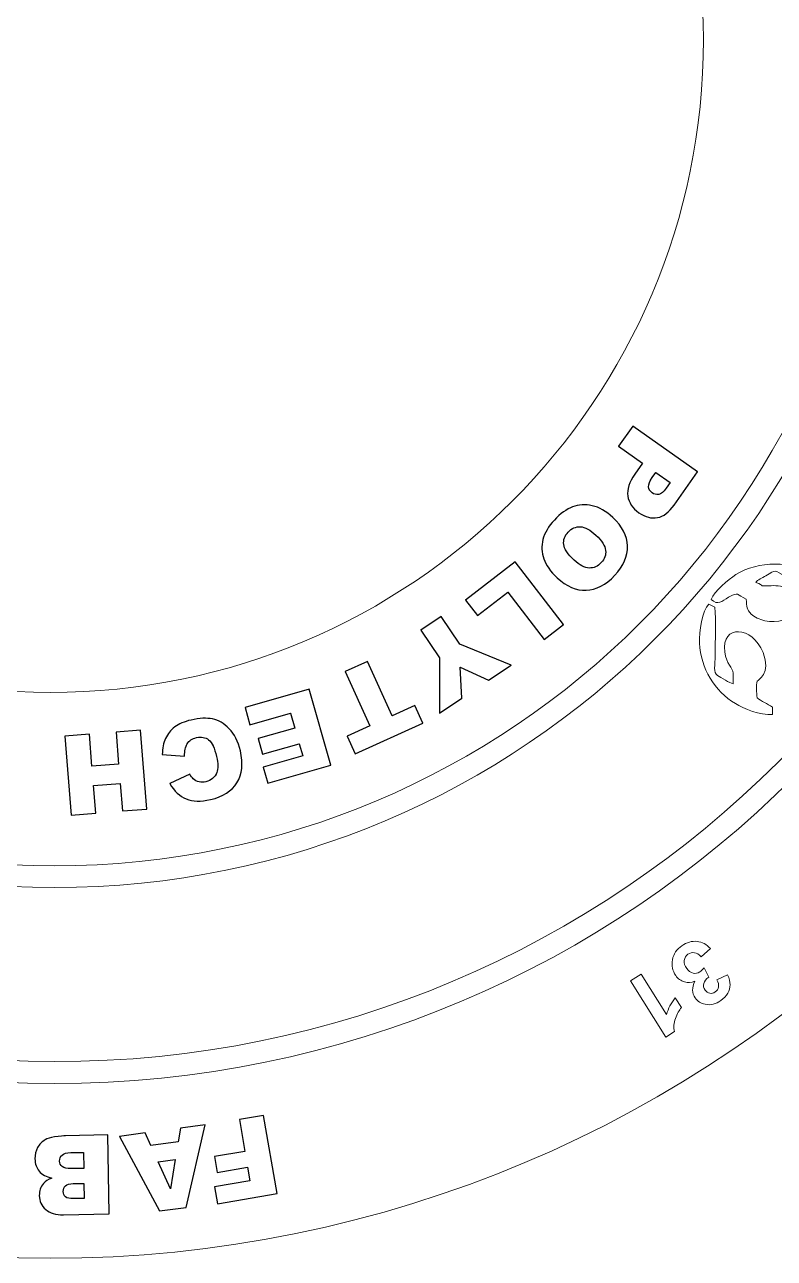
# Model space of a CAD drawing. Header units: millimetres. Extents: x -84 to 196, y -140 to 140.
# Drawn here: x 52.8 to 138.8, y -140 to 1.7 of the extents above; entities that cross this region are included whole.
import ezdxf

# ---------------------------------------------------------------- set-up
doc = ezdxf.new("R2010")
doc.units = ezdxf.units.MM
doc.header["$MEASUREMENT"] = 0
doc.layers.add('Layer 1', color=7, linetype='Continuous')

msp = doc.modelspace()

# ---------------------------------------------------------------- linework, layer by layer
at = {"layer": 'Layer 1', "color": 250, "lineweight": 9}
for points, knots in [([(55.7075, 140.0117), (133.0273, 140.0117), (195.7074, 77.3315), (195.7074, 0.0116), (195.7074, 0.0116), (195.7074, -77.3083), (133.0273, -139.9884), (55.7074, -139.9884), (55.7074, -139.9884), (-21.6125, -139.9884), (-84.2927, -77.3083), (-84.2927, 0.0116), (-84.2927, 0.0116), (-84.2927, 77.3315), (-21.6125, 140.0116), (55.7075, 140.0117)], [0, 0, 0, 0, 0.2, 0.2, 0.2, 0.2, 0.4, 0.4, 0.4, 0.4, 0.6, 0.6, 0.6, 0.6, 1, 1, 1, 1]), ([(56.199, 120.1045), (122.473, 120.1045), (176.1989, 66.3785), (176.1989, 0.1044), (176.1989, 0.1044), (176.1989, -66.1697), (122.473, -119.8956), (56.1989, -119.8956), (56.1989, -119.8956), (-10.0752, -119.8956), (-63.8011, -66.1697), (-63.8011, 0.1044), (-63.8011, 0.1044), (-63.8011, 66.3785), (-10.0752, 120.1044), (56.199, 120.1045)], [0, 0, 0, 0, 0.2, 0.2, 0.2, 0.2, 0.4, 0.4, 0.4, 0.4, 0.6, 0.6, 0.6, 0.6, 1, 1, 1, 1]), ([(56.199, 117.6046), (121.0925, 117.6046), (173.6989, 64.9979), (173.6989, 0.1044), (173.6989, 0.1044), (173.6989, -64.7891), (121.0924, -117.3956), (56.1989, -117.3956), (56.1989, -117.3956), (-8.6946, -117.3956), (-61.3011, -64.7891), (-61.3011, 0.1044), (-61.3011, 0.1044), (-61.3011, 64.998), (-8.6946, 117.6044), (56.199, 117.6046)], [0, 0, 0, 0, 0.2, 0.2, 0.2, 0.2, 0.4, 0.4, 0.4, 0.4, 0.6, 0.6, 0.6, 0.6, 1, 1, 1, 1]), ([(56.199, 97.6045), (110.0469, 97.6045), (153.6989, 53.9522), (153.6989, 0.1044), (153.6989, 0.1044), (153.6989, -53.7434), (110.0467, -97.3956), (56.1989, -97.3956), (56.1989, -97.3956), (2.3512, -97.3956), (-41.3011, -53.7434), (-41.3011, 0.1044), (-41.3011, 0.1044), (-41.3011, 53.9523), (2.3511, 97.6044), (56.199, 97.6045)], [0, 0, 0, 0, 0.2, 0.2, 0.2, 0.2, 0.4, 0.4, 0.4, 0.4, 0.6, 0.6, 0.6, 0.6, 1, 1, 1, 1]), ([(56.199, 95.1045), (108.6662, 95.1045), (151.1989, 52.5714), (151.1989, 0.1044), (151.1989, 0.1044), (151.1989, -52.3626), (108.666, -94.8956), (56.1989, -94.8956), (56.1989, -94.8956), (3.7318, -94.8956), (-38.8011, -52.3626), (-38.8011, 0.1044), (-38.8011, 0.1044), (-38.8011, 52.5715), (3.7318, 95.1044), (56.199, 95.1045)], [0, 0, 0, 0, 0.2, 0.2, 0.2, 0.2, 0.4, 0.4, 0.4, 0.4, 0.6, 0.6, 0.6, 0.6, 1, 1, 1, 1]), ([(55.7075, 75.0118), (97.1287, 75.0118), (130.7074, 41.4329), (130.7074, 0.0116), (130.7074, 0.0116), (130.7074, -41.4096), (97.1287, -74.9884), (55.7074, -74.9884), (55.7074, -74.9884), (14.2861, -74.9884), (-19.2926, -41.4097), (-19.2926, 0.0116), (-19.2926, 0.0116), (-19.2926, 41.433), (14.2861, 75.0116), (55.7075, 75.0118)], [0, 0, 0, 0, 0.2, 0.2, 0.2, 0.2, 0.4, 0.4, 0.4, 0.4, 0.6, 0.6, 0.6, 0.6, 1, 1, 1, 1]), ([(130.025, -49.634), (130.025, -49.634), (127.3367, -53.4516), (127.3367, -53.4516), (127.3367, -53.4516), (126.7496, -54.2829), (126.1139, -54.7648), (125.428, -54.8995), (125.428, -54.8995), (124.74, -55.0364), (124.0311, -54.8472), (123.3014, -54.3321), (123.3014, -54.3321), (122.5528, -53.804), (122.1236, -53.1645), (122.0208, -52.4171), (122.0208, -52.4171), (121.9158, -51.6677), (122.1897, -50.8298), (122.8406, -49.9056), (122.8406, -49.9056), (122.8406, -49.9056), (123.727, -48.6471), (123.727, -48.6471), (123.727, -48.6471), (123.727, -48.6471), (120.9687, -46.7052), (120.9687, -46.7052), (120.9687, -46.7052), (120.9687, -46.7052), (122.5949, -44.3998), (122.5949, -44.3998), (122.5949, -44.3998), (122.5949, -44.3998), (130.025, -49.634), (130.025, -49.634)], [0, 0, 0, 0, 0.1, 0.1, 0.1, 0.1, 0.2, 0.2, 0.2, 0.2, 0.3, 0.3, 0.3, 0.3, 0.4, 0.4, 0.4, 0.4, 0.5, 0.5, 0.5, 0.5, 0.6, 0.6, 0.6, 0.6, 0.7, 0.7, 0.7, 0.7, 0.8, 0.8, 0.8, 0.8, 1, 1, 1, 1]), ([(125.2327, -49.7092), (125.2327, -49.7092), (124.8362, -50.2718), (124.8362, -50.2718), (124.8362, -50.2718), (124.5247, -50.7139), (124.3824, -51.0778), (124.4095, -51.3657), (124.4095, -51.3657), (124.437, -51.6536), (124.5699, -51.8823), (124.811, -52.0498), (124.811, -52.0498), (125.0438, -52.2151), (125.2955, -52.2768), (125.5685, -52.2347), (125.5685, -52.2347), (125.8395, -52.1949), (126.1276, -51.9581), (126.4287, -51.5308), (126.4287, -51.5308), (126.4287, -51.5308), (126.8909, -50.8752), (126.8909, -50.8752), (126.8909, -50.8752), (126.8909, -50.8752), (125.2327, -49.7092), (125.2327, -49.7092)], [0, 0, 0, 0, 0.125, 0.125, 0.125, 0.125, 0.25, 0.25, 0.25, 0.25, 0.375, 0.375, 0.375, 0.375, 0.5, 0.5, 0.5, 0.5, 0.625, 0.625, 0.625, 0.625, 0.75, 0.75, 0.75, 0.75, 1, 1, 1, 1]), ([(120.2978, -54.8846), (121.381, -55.8991), (121.9414, -56.9894), (121.981, -58.1578), (121.981, -58.1578), (122.0184, -59.3263), (121.5333, -60.45), (120.5252, -61.5268), (120.5252, -61.5268), (119.4895, -62.6312), (118.397, -63.2042), (117.2455, -63.2461), (117.2455, -63.2461), (116.0921, -63.2878), (114.9831, -62.8088), (113.9146, -61.8092), (113.9146, -61.8092), (113.1403, -61.0828), (112.6263, -60.3565), (112.3748, -59.6303), (112.3748, -59.6303), (112.1233, -58.9043), (112.0898, -58.1655), (112.2765, -57.4142), (112.2765, -57.4142), (112.4611, -56.6629), (112.8995, -55.918), (113.5877, -55.1818), (113.5877, -55.1818), (114.2889, -54.435), (114.9876, -53.9273), (115.6861, -53.661), (115.6861, -53.661), (116.3828, -53.3925), (117.132, -53.3484), (117.9341, -53.5266), (117.9341, -53.5266), (118.7343, -53.7049), (119.5235, -54.1582), (120.2978, -54.8846)], [0, 0, 0, 0, 0.09090909, 0.09090909, 0.09090909, 0.09090909, 0.18181818, 0.18181818, 0.18181818, 0.18181818, 0.27272727, 0.27272727, 0.27272727, 0.27272727, 0.36363636, 0.36363636, 0.36363636, 0.36363636, 0.45454545, 0.45454545, 0.45454545, 0.45454545, 0.54545455, 0.54545455, 0.54545455, 0.54545455, 0.63636364, 0.63636364, 0.63636364, 0.63636364, 0.72727273, 0.72727273, 0.72727273, 0.72727273, 0.81818182, 0.81818182, 0.81818182, 0.81818182, 1, 1, 1, 1]), ([(118.3686, -56.9262), (117.7, -56.2993), (117.1032, -55.9731), (116.5761, -55.9474), (116.5761, -55.9474), (116.0514, -55.9217), (115.5876, -56.1226), (115.1852, -56.5521), (115.1852, -56.5521), (114.7745, -56.9921), (114.5984, -57.4662), (114.6575, -57.9763), (114.6575, -57.9763), (114.7187, -58.4864), (115.1204, -59.09), (115.8608, -59.7846), (115.8608, -59.7846), (116.4872, -60.369), (117.0606, -60.6699), (117.5854, -60.6893), (117.5854, -60.6893), (118.1084, -60.7065), (118.572, -60.4992), (118.9765, -60.0677), (118.9765, -60.0677), (119.3641, -59.6551), (119.5272, -59.1853), (119.4704, -58.6625), (119.4704, -58.6625), (119.4114, -58.1375), (119.0455, -57.5594), (118.3686, -56.9262)], [0, 0, 0, 0, 0.11111111, 0.11111111, 0.11111111, 0.11111111, 0.22222222, 0.22222222, 0.22222222, 0.22222222, 0.33333333, 0.33333333, 0.33333333, 0.33333333, 0.44444444, 0.44444444, 0.44444444, 0.44444444, 0.55555556, 0.55555556, 0.55555556, 0.55555556, 0.66666667, 0.66666667, 0.66666667, 0.66666667, 0.77777778, 0.77777778, 0.77777778, 0.77777778, 1, 1, 1, 1]), ([(114.6435, -67.1679), (114.6435, -67.1679), (112.42, -68.8868), (112.42, -68.8868), (112.42, -68.8868), (112.42, -68.8868), (108.2302, -63.4649), (108.2302, -63.4649), (108.2302, -63.4649), (108.2302, -63.4649), (104.7627, -66.1447), (104.7627, -66.1447), (104.7627, -66.1447), (104.7627, -66.1447), (103.3941, -64.3748), (103.3941, -64.3748), (103.3941, -64.3748), (103.3941, -64.3748), (109.0853, -59.976), (109.0853, -59.976), (109.0853, -59.976), (109.0853, -59.976), (114.6435, -67.1679), (114.6435, -67.1679)], [0, 0, 0, 0, 0.14285714, 0.14285714, 0.14285714, 0.14285714, 0.28571429, 0.28571429, 0.28571429, 0.28571429, 0.42857143, 0.42857143, 0.42857143, 0.42857143, 0.57142857, 0.57142857, 0.57142857, 0.57142857, 0.71428571, 0.71428571, 0.71428571, 0.71428571, 1, 1, 1, 1]), ([(131.5799, -64.2903), (132.381, -65.0278), (132.8026, -64.519), (133.5786, -64.0532), (133.5786, -64.0532), (134.7575, -63.3457), (134.5091, -63.7477), (135.6252, -64.2794), (135.6252, -64.2794), (135.6932, -65.1631), (135.656, -65.4654), (136.1925, -65.9738), (136.1925, -65.9738), (136.5702, -66.3315), (137.1339, -66.6079), (137.7484, -66.7427), (137.7484, -66.7427), (139.216, -67.0642), (140.7038, -66.6013), (141.3988, -65.826), (141.3988, -65.826), (142.4009, -64.7084), (141.474, -63.5119), (140.484, -63.0649), (140.484, -63.0649), (139.9213, -62.811), (139.2059, -62.6783), (138.4784, -62.7174), (138.4784, -62.7174), (137.0332, -62.7951), (137.806, -62.7737), (136.7188, -62.337), (136.7188, -62.337), (136.931, -62.0401), (137.4539, -61.8179), (137.8538, -61.5892), (137.8538, -61.5892), (139.1305, -60.859), (138.6879, -60.8337), (140.2573, -61.7386), (140.2573, -61.7386), (140.6783, -61.9814), (141.0677, -62.2116), (141.4613, -62.4359), (141.4613, -62.4359), (141.4613, -62.4359), (145.0212, -64.4919), (145.0212, -64.4919), (145.0212, -64.4919), (145.539, -64.8132), (145.865, -64.6783), (146.2608, -64.2903), (146.2608, -64.2903), (146.1012, -63.8823), (145.2896, -62.9546), (145.0118, -62.6832), (145.0118, -62.6832), (144.6151, -62.2954), (143.968, -61.7775), (143.4135, -61.4329), (143.4135, -61.4329), (140.8079, -59.8142), (137.0448, -59.8312), (134.4255, -61.4418), (134.4255, -61.4418), (133.5403, -61.9861), (131.9808, -63.3849), (131.5799, -64.2903)], [0, 0, 0, 0, 0.05555556, 0.05555556, 0.05555556, 0.05555556, 0.11111111, 0.11111111, 0.11111111, 0.11111111, 0.16666667, 0.16666667, 0.16666667, 0.16666667, 0.22222222, 0.22222222, 0.22222222, 0.22222222, 0.27777778, 0.27777778, 0.27777778, 0.27777778, 0.33333333, 0.33333333, 0.33333333, 0.33333333, 0.38888889, 0.38888889, 0.38888889, 0.38888889, 0.44444444, 0.44444444, 0.44444444, 0.44444444, 0.5, 0.5, 0.5, 0.5, 0.55555556, 0.55555556, 0.55555556, 0.55555556, 0.61111111, 0.61111111, 0.61111111, 0.61111111, 0.66666667, 0.66666667, 0.66666667, 0.66666667, 0.72222222, 0.72222222, 0.72222222, 0.72222222, 0.77777778, 0.77777778, 0.77777778, 0.77777778, 0.83333333, 0.83333333, 0.83333333, 0.83333333, 0.88888889, 0.88888889, 0.88888889, 0.88888889, 1, 1, 1, 1]), ([(138.6447, -77.5153), (138.6447, -77.5153), (138.6343, -76.6765), (138.6343, -76.6765), (138.6343, -76.6765), (138.0798, -76.2785), (137.3213, -75.9903), (136.8619, -75.5934), (136.8619, -75.5934), (136.8104, -75.0197), (136.7439, -74.1707), (136.8902, -73.6743), (136.8902, -73.6743), (136.9451, -73.5705), (138.5143, -72.8344), (137.5561, -70.3981), (137.5561, -70.3981), (136.3436, -67.315), (132.7389, -67.1206), (133.1546, -70.3271), (133.1546, -70.3271), (133.3409, -71.7638), (134.0524, -72.1165), (134.1132, -72.7493), (134.1132, -72.7493), (134.1455, -73.0842), (134.1174, -73.6427), (134.1072, -73.9933), (134.1072, -73.9933), (133.7455, -73.8927), (132.705, -73.2666), (132.3275, -73.0338), (132.3275, -73.0338), (131.8115, -72.7157), (132.0418, -71.8437), (132.0418, -70.6826), (132.0418, -70.6826), (132.0418, -69.1119), (132.1854, -66.6684), (132.0084, -65.2028), (132.0084, -65.2028), (132.0084, -65.2028), (131.3167, -64.8322), (131.3167, -64.8322), (131.3167, -64.8322), (130.58, -65.524), (130.2148, -68.0772), (130.2612, -69.3019), (130.2612, -69.3019), (130.3719, -72.2178), (132.0096, -74.8225), (134.3682, -76.2652), (134.3682, -76.2652), (135.3314, -76.8544), (137.1977, -77.6444), (138.6447, -77.5153)], [0, 0, 0, 0, 0.06666667, 0.06666667, 0.06666667, 0.06666667, 0.13333333, 0.13333333, 0.13333333, 0.13333333, 0.2, 0.2, 0.2, 0.2, 0.26666667, 0.26666667, 0.26666667, 0.26666667, 0.33333333, 0.33333333, 0.33333333, 0.33333333, 0.4, 0.4, 0.4, 0.4, 0.46666667, 0.46666667, 0.46666667, 0.46666667, 0.53333333, 0.53333333, 0.53333333, 0.53333333, 0.6, 0.6, 0.6, 0.6, 0.66666667, 0.66666667, 0.66666667, 0.66666667, 0.73333333, 0.73333333, 0.73333333, 0.73333333, 0.8, 0.8, 0.8, 0.8, 0.86666667, 0.86666667, 0.86666667, 0.86666667, 1, 1, 1, 1]), ([(108.6148, -71.8494), (108.6148, -71.8494), (106.0226, -73.5883), (106.0226, -73.5883), (106.0226, -73.5883), (106.0226, -73.5883), (102.7889, -72.0597), (102.7889, -72.0597), (102.7889, -72.0597), (102.7889, -72.0597), (102.9733, -75.6334), (102.9733, -75.6334), (102.9733, -75.6334), (102.9733, -75.6334), (100.398, -77.3595), (100.398, -77.3595), (100.398, -77.3595), (100.398, -77.3595), (100.3909, -71.003), (100.3909, -71.003), (100.3909, -71.003), (100.3909, -71.003), (98.2708, -67.8402), (98.2708, -67.8402), (98.2708, -67.8402), (98.2708, -67.8402), (100.6082, -66.2704), (100.6082, -66.2704), (100.6082, -66.2704), (100.6082, -66.2704), (102.7306, -69.4333), (102.7306, -69.4333), (102.7306, -69.4333), (102.7306, -69.4333), (108.6148, -71.8494), (108.6148, -71.8494)], [0, 0, 0, 0, 0.1, 0.1, 0.1, 0.1, 0.2, 0.2, 0.2, 0.2, 0.3, 0.3, 0.3, 0.3, 0.4, 0.4, 0.4, 0.4, 0.5, 0.5, 0.5, 0.5, 0.6, 0.6, 0.6, 0.6, 0.7, 0.7, 0.7, 0.7, 0.8, 0.8, 0.8, 0.8, 1, 1, 1, 1]), ([(98.4915, -78.5081), (98.4915, -78.5081), (90.7209, -82.0458), (90.7209, -82.0458), (90.7209, -82.0458), (90.7209, -82.0458), (89.7905, -80.0034), (89.7905, -80.0034), (89.7905, -80.0034), (89.7905, -80.0034), (92.397, -78.8162), (92.397, -78.8162), (92.397, -78.8162), (92.397, -78.8162), (89.5629, -72.5854), (89.5629, -72.5854), (89.5629, -72.5854), (89.5629, -72.5854), (92.1186, -71.4218), (92.1186, -71.4218), (92.1186, -71.4218), (92.1186, -71.4218), (94.9546, -77.6527), (94.9546, -77.6527), (94.9546, -77.6527), (94.9546, -77.6527), (97.5611, -76.4656), (97.5611, -76.4656), (97.5611, -76.4656), (97.5611, -76.4656), (98.4915, -78.5081), (98.4915, -78.5081)], [0, 0, 0, 0, 0.11111111, 0.11111111, 0.11111111, 0.11111111, 0.22222222, 0.22222222, 0.22222222, 0.22222222, 0.33333333, 0.33333333, 0.33333333, 0.33333333, 0.44444444, 0.44444444, 0.44444444, 0.44444444, 0.55555556, 0.55555556, 0.55555556, 0.55555556, 0.66666667, 0.66666667, 0.66666667, 0.66666667, 0.77777778, 0.77777778, 0.77777778, 0.77777778, 1, 1, 1, 1]), ([(87.9251, -83.3536), (87.9251, -83.3536), (80.69, -85.4143), (80.69, -85.4143), (80.69, -85.4143), (80.69, -85.4143), (80.159, -83.5473), (80.159, -83.5473), (80.159, -83.5473), (80.159, -83.5473), (84.6889, -82.2588), (84.6889, -82.2588), (84.6889, -82.2588), (84.6889, -82.2588), (84.2932, -80.8703), (84.2932, -80.8703), (84.2932, -80.8703), (84.2932, -80.8703), (80.0915, -82.0657), (80.0915, -82.0657), (80.0915, -82.0657), (80.0915, -82.0657), (79.5837, -80.2833), (79.5837, -80.2833), (79.5837, -80.2833), (79.5837, -80.2833), (83.7855, -79.088), (83.7855, -79.088), (83.7855, -79.088), (83.7855, -79.088), (83.2967, -77.365), (83.2967, -77.365), (83.2967, -77.365), (83.2967, -77.365), (78.6356, -78.6915), (78.6356, -78.6915), (78.6356, -78.6915), (78.6356, -78.6915), (78.0729, -76.7144), (78.0729, -76.7144), (78.0729, -76.7144), (78.0729, -76.7144), (85.437, -74.6178), (85.437, -74.6178), (85.437, -74.6178), (85.437, -74.6178), (87.9251, -83.3536), (87.9251, -83.3536)], [0, 0, 0, 0, 0.07692308, 0.07692308, 0.07692308, 0.07692308, 0.15384615, 0.15384615, 0.15384615, 0.15384615, 0.23076923, 0.23076923, 0.23076923, 0.23076923, 0.30769231, 0.30769231, 0.30769231, 0.30769231, 0.38461538, 0.38461538, 0.38461538, 0.38461538, 0.46153846, 0.46153846, 0.46153846, 0.46153846, 0.53846154, 0.53846154, 0.53846154, 0.53846154, 0.61538462, 0.61538462, 0.61538462, 0.61538462, 0.69230769, 0.69230769, 0.69230769, 0.69230769, 0.76923077, 0.76923077, 0.76923077, 0.76923077, 0.84615385, 0.84615385, 0.84615385, 0.84615385, 1, 1, 1, 1]), ([(71.1357, -82.294), (71.1357, -82.294), (68.5724, -82.1182), (68.5724, -82.1182), (68.5724, -82.1182), (68.5787, -81.4091), (68.7058, -80.789), (68.9471, -80.2598), (68.9471, -80.2598), (69.1906, -79.7286), (69.5419, -79.2904), (70.0033, -78.9434), (70.0033, -78.9434), (70.4649, -78.5962), (71.0913, -78.3317), (71.8852, -78.1497), (71.8852, -78.1497), (72.8483, -77.9296), (73.6652, -77.8894), (74.3404, -78.0291), (74.3404, -78.0291), (75.0135, -78.1688), (75.6528, -78.5415), (76.2581, -79.1447), (76.2581, -79.1447), (76.8614, -79.748), (77.2888, -80.5989), (77.5407, -81.6996), (77.5407, -81.6996), (77.8773, -83.1643), (77.7459, -84.3793), (77.1468, -85.3466), (77.1468, -85.3466), (76.5479, -86.3117), (75.5359, -86.9573), (74.1093, -87.2832), (74.1093, -87.2832), (72.9938, -87.5392), (72.0667, -87.5138), (71.3237, -87.2089), (71.3237, -87.2089), (70.5829, -86.9042), (69.9501, -86.3199), (69.4252, -85.4584), (69.4252, -85.4584), (69.4252, -85.4584), (71.7198, -84.3662), (71.7198, -84.3662), (71.7198, -84.3662), (71.8657, -84.6182), (71.9991, -84.7939), (72.1197, -84.8976), (72.1197, -84.8976), (72.3208, -85.0712), (72.5452, -85.1897), (72.7928, -85.2532), (72.7928, -85.2532), (73.0406, -85.3146), (73.3009, -85.3147), (73.5739, -85.2511), (73.5739, -85.2511), (74.1942, -85.1094), (74.6132, -84.7517), (74.8291, -84.176), (74.8291, -84.176), (74.9944, -83.7484), (74.9858, -83.1388), (74.8038, -82.3451), (74.8038, -82.3451), (74.5775, -81.3629), (74.2747, -80.7236), (73.8938, -80.4273), (73.8938, -80.4273), (73.5128, -80.1309), (73.0513, -80.0442), (72.5116, -80.1669), (72.5116, -80.1669), (71.9888, -80.2875), (71.6267, -80.5246), (71.4257, -80.8802), (71.4257, -80.8802), (71.2268, -81.2358), (71.1293, -81.7077), (71.1357, -82.294)], [0, 0, 0, 0, 0.04545455, 0.04545455, 0.04545455, 0.04545455, 0.09090909, 0.09090909, 0.09090909, 0.09090909, 0.13636364, 0.13636364, 0.13636364, 0.13636364, 0.18181818, 0.18181818, 0.18181818, 0.18181818, 0.22727273, 0.22727273, 0.22727273, 0.22727273, 0.27272727, 0.27272727, 0.27272727, 0.27272727, 0.31818182, 0.31818182, 0.31818182, 0.31818182, 0.36363636, 0.36363636, 0.36363636, 0.36363636, 0.40909091, 0.40909091, 0.40909091, 0.40909091, 0.45454545, 0.45454545, 0.45454545, 0.45454545, 0.5, 0.5, 0.5, 0.5, 0.54545455, 0.54545455, 0.54545455, 0.54545455, 0.59090909, 0.59090909, 0.59090909, 0.59090909, 0.63636364, 0.63636364, 0.63636364, 0.63636364, 0.68181818, 0.68181818, 0.68181818, 0.68181818, 0.72727273, 0.72727273, 0.72727273, 0.72727273, 0.77272727, 0.77272727, 0.77272727, 0.77272727, 0.81818182, 0.81818182, 0.81818182, 0.81818182, 0.86363636, 0.86363636, 0.86363636, 0.86363636, 0.90909091, 0.90909091, 0.90909091, 0.90909091, 1, 1, 1, 1]), ([(66.7875, -88.3715), (66.7875, -88.3715), (63.9885, -88.5989), (63.9885, -88.5989), (63.9885, -88.5989), (63.9885, -88.5989), (63.7314, -85.4274), (63.7314, -85.4274), (63.7314, -85.4274), (63.7314, -85.4274), (60.6721, -85.6753), (60.6721, -85.6753), (60.6721, -85.6753), (60.6721, -85.6753), (60.929, -88.8468), (60.929, -88.8468), (60.929, -88.8468), (60.929, -88.8468), (58.1173, -89.0743), (58.1173, -89.0743), (58.1173, -89.0743), (58.1173, -89.0743), (57.3847, -80.0147), (57.3847, -80.0147), (57.3847, -80.0147), (57.3847, -80.0147), (60.1965, -79.7872), (60.1965, -79.7872), (60.1965, -79.7872), (60.1965, -79.7872), (60.4923, -83.4517), (60.4923, -83.4517), (60.4923, -83.4517), (60.4923, -83.4517), (63.5517, -83.2038), (63.5517, -83.2038), (63.5517, -83.2038), (63.5517, -83.2038), (63.2558, -79.5392), (63.2558, -79.5392), (63.2558, -79.5392), (63.2558, -79.5392), (66.055, -79.3118), (66.055, -79.3118), (66.055, -79.3118), (66.055, -79.3118), (66.7875, -88.3715), (66.7875, -88.3715)], [0, 0, 0, 0, 0.07692308, 0.07692308, 0.07692308, 0.07692308, 0.15384615, 0.15384615, 0.15384615, 0.15384615, 0.23076923, 0.23076923, 0.23076923, 0.23076923, 0.30769231, 0.30769231, 0.30769231, 0.30769231, 0.38461538, 0.38461538, 0.38461538, 0.38461538, 0.46153846, 0.46153846, 0.46153846, 0.46153846, 0.53846154, 0.53846154, 0.53846154, 0.53846154, 0.61538462, 0.61538462, 0.61538462, 0.61538462, 0.69230769, 0.69230769, 0.69230769, 0.69230769, 0.76923077, 0.76923077, 0.76923077, 0.76923077, 0.84615385, 0.84615385, 0.84615385, 0.84615385, 1, 1, 1, 1]), ([(131.4978, -104.3959), (131.4978, -104.3959), (130.4455, -105.3413), (130.4455, -105.3413), (130.4455, -105.3413), (130.2026, -105.0729), (129.9463, -104.919), (129.6768, -104.8762), (129.6768, -104.8762), (129.4072, -104.8333), (129.158, -104.893), (128.9291, -105.0534), (128.9291, -105.0534), (128.6843, -105.2242), (128.5429, -105.4629), (128.5051, -105.766), (128.5051, -105.766), (128.469, -106.0709), (128.5598, -106.3803), (128.7812, -106.6961), (128.7812, -106.6961), (128.9921, -106.9942), (129.2375, -107.1762), (129.5211, -107.2368), (129.5211, -107.2368), (129.8047, -107.2992), (130.0625, -107.2502), (130.2931, -107.0881), (130.2931, -107.0881), (130.4459, -106.9817), (130.6058, -106.8244), (130.7769, -106.6159), (130.7769, -106.6159), (130.7769, -106.6159), (131.3236, -107.6771), (131.3236, -107.6771), (131.3236, -107.6771), (130.9973, -107.8949), (130.8011, -108.1367), (130.7354, -108.4024), (130.7354, -108.4024), (130.6699, -108.67), (130.7222, -108.9262), (130.8948, -109.1711), (130.8948, -109.1711), (131.0412, -109.3804), (131.22, -109.5019), (131.4314, -109.5408), (131.4314, -109.5408), (131.6411, -109.5778), (131.8495, -109.5231), (132.0572, -109.3785), (132.0572, -109.3785), (132.2596, -109.2373), (132.3828, -109.0443), (132.4289, -108.803), (132.4289, -108.803), (132.4733, -108.5617), (132.4173, -108.2932), (132.2575, -108.0008), (132.2575, -108.0008), (132.2575, -108.0008), (133.4849, -107.4201), (133.4849, -107.4201), (133.4849, -107.4201), (133.6719, -107.8486), (133.7698, -108.2287), (133.7698, -108.5604), (133.7698, -108.5604), (133.7698, -108.892), (133.6814, -109.2193), (133.497, -109.5405), (133.497, -109.5405), (133.3127, -109.8618), (133.0491, -110.1418), (132.7067, -110.3805), (132.7067, -110.3805), (132.1231, -110.7902), (131.5255, -110.9316), (130.9109, -110.8064), (130.9109, -110.8064), (130.4074, -110.7052), (130.0213, -110.4638), (129.7511, -110.0787), (129.7511, -110.0787), (129.3711, -109.534), (129.3642, -108.8919), (129.732, -108.1506), (129.732, -108.1506), (129.3233, -108.3235), (128.9189, -108.3519), (128.5195, -108.2355), (128.5195, -108.2355), (128.122, -108.1194), (127.7905, -107.8749), (127.5274, -107.4987), (127.5274, -107.4987), (127.1457, -106.954), (127.0202, -106.3514), (127.1492, -105.6893), (127.1492, -105.6893), (127.2782, -105.0271), (127.6391, -104.4868), (128.2301, -104.072), (128.2301, -104.072), (128.7927, -103.6798), (129.3707, -103.5136), (129.9664, -103.5786), (129.9664, -103.5786), (130.5622, -103.6418), (131.0731, -103.9142), (131.4978, -104.3959)], [0, 0, 0, 0, 0.03448276, 0.03448276, 0.03448276, 0.03448276, 0.06896552, 0.06896552, 0.06896552, 0.06896552, 0.10344828, 0.10344828, 0.10344828, 0.10344828, 0.13793103, 0.13793103, 0.13793103, 0.13793103, 0.17241379, 0.17241379, 0.17241379, 0.17241379, 0.20689655, 0.20689655, 0.20689655, 0.20689655, 0.24137931, 0.24137931, 0.24137931, 0.24137931, 0.27586207, 0.27586207, 0.27586207, 0.27586207, 0.31034483, 0.31034483, 0.31034483, 0.31034483, 0.34482759, 0.34482759, 0.34482759, 0.34482759, 0.37931034, 0.37931034, 0.37931034, 0.37931034, 0.4137931, 0.4137931, 0.4137931, 0.4137931, 0.44827586, 0.44827586, 0.44827586, 0.44827586, 0.48275862, 0.48275862, 0.48275862, 0.48275862, 0.51724138, 0.51724138, 0.51724138, 0.51724138, 0.55172414, 0.55172414, 0.55172414, 0.55172414, 0.5862069, 0.5862069, 0.5862069, 0.5862069, 0.62068966, 0.62068966, 0.62068966, 0.62068966, 0.65517241, 0.65517241, 0.65517241, 0.65517241, 0.68965517, 0.68965517, 0.68965517, 0.68965517, 0.72413793, 0.72413793, 0.72413793, 0.72413793, 0.75862069, 0.75862069, 0.75862069, 0.75862069, 0.79310345, 0.79310345, 0.79310345, 0.79310345, 0.82758621, 0.82758621, 0.82758621, 0.82758621, 0.86206897, 0.86206897, 0.86206897, 0.86206897, 0.89655172, 0.89655172, 0.89655172, 0.89655172, 0.93103448, 0.93103448, 0.93103448, 0.93103448, 1, 1, 1, 1]), ([(122.3331, -108.1246), (122.3331, -108.1246), (123.5627, -107.3537), (123.5627, -107.3537), (123.5627, -107.3537), (123.5627, -107.3537), (126.4703, -111.987), (126.4703, -111.987), (126.4703, -111.987), (126.6553, -111.2863), (126.9896, -110.6431), (127.4734, -110.0591), (127.4734, -110.0591), (127.4734, -110.0591), (128.1729, -111.1753), (128.1729, -111.1753), (128.1729, -111.1753), (127.9186, -111.4822), (127.695, -111.8987), (127.5026, -112.4282), (127.5026, -112.4282), (127.3102, -112.9579), (127.266, -113.462), (127.3701, -113.9408), (127.3701, -113.9408), (127.3701, -113.9408), (126.3726, -114.5669), (126.3726, -114.5669), (126.3726, -114.5669), (126.3726, -114.5669), (122.3331, -108.1246), (122.3331, -108.1246)], [0, 0, 0, 0, 0.11111111, 0.11111111, 0.11111111, 0.11111111, 0.22222222, 0.22222222, 0.22222222, 0.22222222, 0.33333333, 0.33333333, 0.33333333, 0.33333333, 0.44444444, 0.44444444, 0.44444444, 0.44444444, 0.55555556, 0.55555556, 0.55555556, 0.55555556, 0.66666667, 0.66666667, 0.66666667, 0.66666667, 0.77777778, 0.77777778, 0.77777778, 0.77777778, 1, 1, 1, 1]), ([(67.2383, -127.0127), (67.2383, -127.0127), (70.394, -126.5938), (70.394, -126.5938), (70.394, -126.5938), (70.394, -126.5938), (70.6501, -125.0481), (70.6501, -125.0481), (70.6501, -125.0481), (70.6501, -125.0481), (73.4932, -124.6707), (73.4932, -124.6707), (73.4932, -124.6707), (73.4932, -124.6707), (71.2968, -134.1352), (71.2968, -134.1352), (71.2968, -134.1352), (71.2968, -134.1352), (68.248, -134.5399), (68.248, -134.5399), (68.248, -134.5399), (68.248, -134.5399), (63.6734, -125.9741), (63.6734, -125.9741), (63.6734, -125.9741), (63.6734, -125.9741), (66.5901, -125.587), (66.5901, -125.587), (66.5901, -125.587), (66.5901, -125.587), (67.2383, -127.0127), (67.2383, -127.0127)], [0, 0, 0, 0, 0.11111111, 0.11111111, 0.11111111, 0.11111111, 0.22222222, 0.22222222, 0.22222222, 0.22222222, 0.33333333, 0.33333333, 0.33333333, 0.33333333, 0.44444444, 0.44444444, 0.44444444, 0.44444444, 0.55555556, 0.55555556, 0.55555556, 0.55555556, 0.66666667, 0.66666667, 0.66666667, 0.66666667, 0.77777778, 0.77777778, 0.77777778, 0.77777778, 1, 1, 1, 1]), ([(81.7415, -132.5308), (81.7415, -132.5308), (74.8958, -133.7122), (74.8958, -133.7122), (74.8958, -133.7122), (74.8958, -133.7122), (74.5632, -131.7849), (74.5632, -131.7849), (74.5632, -131.7849), (74.5632, -131.7849), (78.6306, -131.0829), (78.6306, -131.0829), (78.6306, -131.0829), (78.6306, -131.0829), (78.3606, -129.5186), (78.3606, -129.5186), (78.3606, -129.5186), (78.3606, -129.5186), (74.8814, -130.119), (74.8814, -130.119), (74.8814, -130.119), (74.8814, -130.119), (74.5682, -128.3043), (74.5682, -128.3043), (74.5682, -128.3043), (74.5682, -128.3043), (78.0475, -127.7039), (78.0475, -127.7039), (78.0475, -127.7039), (78.0475, -127.7039), (77.4167, -124.0495), (77.4167, -124.0495), (77.4167, -124.0495), (77.4167, -124.0495), (80.195, -123.57), (80.195, -123.57), (80.195, -123.57), (80.195, -123.57), (81.7415, -132.5308), (81.7415, -132.5308)], [0, 0, 0, 0, 0.09090909, 0.09090909, 0.09090909, 0.09090909, 0.18181818, 0.18181818, 0.18181818, 0.18181818, 0.27272727, 0.27272727, 0.27272727, 0.27272727, 0.36363636, 0.36363636, 0.36363636, 0.36363636, 0.45454545, 0.45454545, 0.45454545, 0.45454545, 0.54545455, 0.54545455, 0.54545455, 0.54545455, 0.63636364, 0.63636364, 0.63636364, 0.63636364, 0.72727273, 0.72727273, 0.72727273, 0.72727273, 0.81818182, 0.81818182, 0.81818182, 0.81818182, 1, 1, 1, 1]), ([(62.4796, -134.8956), (62.4796, -134.8956), (57.2165, -134.9982), (57.2165, -134.9982), (57.2165, -134.9982), (56.3403, -135.0152), (55.663, -134.8104), (55.1848, -134.3857), (55.1848, -134.3857), (54.7065, -133.9611), (54.4612, -133.4281), (54.4487, -132.7869), (54.4487, -132.7869), (54.4383, -132.2493), (54.5964, -131.7847), (54.9254, -131.3951), (54.9254, -131.3951), (55.1426, -131.1326), (55.4667, -130.9252), (55.8934, -130.7665), (55.8934, -130.7665), (55.2365, -130.6227), (54.7529, -130.3632), (54.4364, -129.9862), (54.4364, -129.9862), (54.1221, -129.6091), (53.9583, -129.1317), (53.947, -128.5541), (53.947, -128.5541), (53.9379, -128.0821), (54.0396, -127.6567), (54.2503, -127.2758), (54.2503, -127.2758), (54.4631, -126.8948), (54.7578, -126.5927), (55.1323, -126.3651), (55.1323, -126.3651), (55.3666, -126.2252), (55.7202, -126.1187), (56.1952, -126.0481), (56.1952, -126.0481), (56.8264, -125.9532), (57.2446, -125.9027), (57.4519, -125.8987), (57.4519, -125.8987), (57.4519, -125.8987), (62.3024, -125.8041), (62.3024, -125.8041), (62.3024, -125.8041), (62.3024, -125.8041), (62.4796, -134.8956), (62.4796, -134.8956)], [0, 0, 0, 0, 0.07142857, 0.07142857, 0.07142857, 0.07142857, 0.14285714, 0.14285714, 0.14285714, 0.14285714, 0.21428571, 0.21428571, 0.21428571, 0.21428571, 0.28571429, 0.28571429, 0.28571429, 0.28571429, 0.35714286, 0.35714286, 0.35714286, 0.35714286, 0.42857143, 0.42857143, 0.42857143, 0.42857143, 0.5, 0.5, 0.5, 0.5, 0.57142857, 0.57142857, 0.57142857, 0.57142857, 0.64285714, 0.64285714, 0.64285714, 0.64285714, 0.71428571, 0.71428571, 0.71428571, 0.71428571, 0.78571429, 0.78571429, 0.78571429, 0.78571429, 0.85714286, 0.85714286, 0.85714286, 0.85714286, 1, 1, 1, 1]), ([(59.509, -127.8147), (59.509, -127.8147), (58.0762, -127.8427), (58.0762, -127.8427), (58.0762, -127.8427), (57.5916, -127.8521), (57.2526, -127.9455), (57.057, -128.1208), (57.057, -128.1208), (56.8615, -128.2961), (56.7721, -128.5266), (56.7721, -128.8166), (56.7721, -128.8166), (56.7721, -129.0853), (56.8789, -129.2993), (57.0788, -129.4584), (57.0788, -129.4584), (57.279, -129.6175), (57.6254, -129.6933), (58.1185, -129.6837), (58.1185, -129.6837), (58.1185, -129.6837), (59.5448, -129.6559), (59.5448, -129.6559), (59.5448, -129.6559), (59.5448, -129.6559), (59.509, -127.8147), (59.509, -127.8147)], [0, 0, 0, 0, 0.125, 0.125, 0.125, 0.125, 0.25, 0.25, 0.25, 0.25, 0.375, 0.375, 0.375, 0.375, 0.5, 0.5, 0.5, 0.5, 0.625, 0.625, 0.625, 0.625, 0.75, 0.75, 0.75, 0.75, 1, 1, 1, 1]), ([(68.087, -128.8858), (68.087, -128.8858), (69.5009, -131.9949), (69.5009, -131.9949), (69.5009, -131.9949), (69.5009, -131.9949), (70.0594, -128.624), (70.0594, -128.624), (70.0594, -128.624), (70.0594, -128.624), (68.087, -128.8858), (68.087, -128.8858)], [0, 0, 0, 0, 0.25, 0.25, 0.25, 0.25, 0.5, 0.5, 0.5, 0.5, 1, 1, 1, 1]), ([(59.5786, -131.3828), (59.5786, -131.3828), (58.3531, -131.4066), (58.3531, -131.4066), (58.3531, -131.4066), (57.9152, -131.4152), (57.6097, -131.4973), (57.4412, -131.651), (57.4412, -131.651), (57.2728, -131.8067), (57.1958, -132.0263), (57.1958, -132.3121), (57.1958, -132.3121), (57.1958, -132.5765), (57.2918, -132.7823), (57.4661, -132.927), (57.4661, -132.927), (57.6405, -133.0739), (57.9424, -133.1422), (58.3678, -133.1339), (58.3678, -133.1339), (58.3678, -133.1339), (59.6121, -133.1096), (59.6121, -133.1096), (59.6121, -133.1096), (59.6121, -133.1096), (59.5786, -131.3828), (59.5786, -131.3828)], [0, 0, 0, 0, 0.125, 0.125, 0.125, 0.125, 0.25, 0.25, 0.25, 0.25, 0.375, 0.375, 0.375, 0.375, 0.5, 0.5, 0.5, 0.5, 0.625, 0.625, 0.625, 0.625, 0.75, 0.75, 0.75, 0.75, 1, 1, 1, 1])]:
    msp.add_open_spline(points, degree=3, knots=knots, dxfattribs=at)
at = {"layer": 'Layer 1', "color": 7}
for points, knots in [([(130.025, -49.634), (130.025, -49.634), (127.3367, -53.4516), (127.3367, -53.4516), (127.3367, -53.4516), (126.7496, -54.2829), (126.1139, -54.7648), (125.428, -54.8995), (125.428, -54.8995), (124.74, -55.0364), (124.0311, -54.8472), (123.3014, -54.3321), (123.3014, -54.3321), (122.5528, -53.804), (122.1236, -53.1645), (122.0208, -52.4171), (122.0208, -52.4171), (121.9158, -51.6677), (122.1897, -50.8298), (122.8406, -49.9056), (122.8406, -49.9056), (122.8406, -49.9056), (123.727, -48.6471), (123.727, -48.6471), (123.727, -48.6471), (123.727, -48.6471), (120.9687, -46.7052), (120.9687, -46.7052), (120.9687, -46.7052), (120.9687, -46.7052), (122.5949, -44.3998), (122.5949, -44.3998), (122.5949, -44.3998), (122.5949, -44.3998), (130.025, -49.634), (130.025, -49.634)], [0, 0, 0, 0, 0.1, 0.1, 0.1, 0.1, 0.2, 0.2, 0.2, 0.2, 0.3, 0.3, 0.3, 0.3, 0.4, 0.4, 0.4, 0.4, 0.5, 0.5, 0.5, 0.5, 0.6, 0.6, 0.6, 0.6, 0.7, 0.7, 0.7, 0.7, 0.8, 0.8, 0.8, 0.8, 1, 1, 1, 1]), ([(125.2327, -49.7092), (125.2327, -49.7092), (124.8362, -50.2718), (124.8362, -50.2718), (124.8362, -50.2718), (124.5247, -50.7139), (124.3824, -51.0778), (124.4095, -51.3657), (124.4095, -51.3657), (124.437, -51.6536), (124.5699, -51.8823), (124.811, -52.0498), (124.811, -52.0498), (125.0438, -52.2151), (125.2955, -52.2768), (125.5685, -52.2347), (125.5685, -52.2347), (125.8395, -52.1949), (126.1276, -51.9581), (126.4287, -51.5308), (126.4287, -51.5308), (126.4287, -51.5308), (126.8909, -50.8752), (126.8909, -50.8752), (126.8909, -50.8752), (126.8909, -50.8752), (125.2327, -49.7092), (125.2327, -49.7092)], [0, 0, 0, 0, 0.125, 0.125, 0.125, 0.125, 0.25, 0.25, 0.25, 0.25, 0.375, 0.375, 0.375, 0.375, 0.5, 0.5, 0.5, 0.5, 0.625, 0.625, 0.625, 0.625, 0.75, 0.75, 0.75, 0.75, 1, 1, 1, 1]), ([(120.2978, -54.8846), (121.381, -55.8991), (121.9414, -56.9894), (121.981, -58.1578), (121.981, -58.1578), (122.0184, -59.3263), (121.5333, -60.45), (120.5252, -61.5268), (120.5252, -61.5268), (119.4895, -62.6312), (118.397, -63.2042), (117.2455, -63.2461), (117.2455, -63.2461), (116.0921, -63.2878), (114.9831, -62.8088), (113.9146, -61.8092), (113.9146, -61.8092), (113.1403, -61.0828), (112.6263, -60.3565), (112.3748, -59.6303), (112.3748, -59.6303), (112.1233, -58.9043), (112.0898, -58.1655), (112.2765, -57.4142), (112.2765, -57.4142), (112.4611, -56.6629), (112.8995, -55.918), (113.5877, -55.1818), (113.5877, -55.1818), (114.2889, -54.435), (114.9876, -53.9273), (115.6861, -53.661), (115.6861, -53.661), (116.3828, -53.3925), (117.132, -53.3484), (117.9341, -53.5266), (117.9341, -53.5266), (118.7343, -53.7049), (119.5235, -54.1582), (120.2978, -54.8846)], [0, 0, 0, 0, 0.09090909, 0.09090909, 0.09090909, 0.09090909, 0.18181818, 0.18181818, 0.18181818, 0.18181818, 0.27272727, 0.27272727, 0.27272727, 0.27272727, 0.36363636, 0.36363636, 0.36363636, 0.36363636, 0.45454545, 0.45454545, 0.45454545, 0.45454545, 0.54545455, 0.54545455, 0.54545455, 0.54545455, 0.63636364, 0.63636364, 0.63636364, 0.63636364, 0.72727273, 0.72727273, 0.72727273, 0.72727273, 0.81818182, 0.81818182, 0.81818182, 0.81818182, 1, 1, 1, 1]), ([(118.3686, -56.9262), (117.7, -56.2993), (117.1032, -55.9731), (116.5761, -55.9474), (116.5761, -55.9474), (116.0514, -55.9217), (115.5876, -56.1226), (115.1852, -56.5521), (115.1852, -56.5521), (114.7745, -56.9921), (114.5984, -57.4662), (114.6575, -57.9763), (114.6575, -57.9763), (114.7187, -58.4864), (115.1204, -59.09), (115.8608, -59.7846), (115.8608, -59.7846), (116.4872, -60.369), (117.0606, -60.6699), (117.5854, -60.6893), (117.5854, -60.6893), (118.1084, -60.7065), (118.572, -60.4992), (118.9765, -60.0677), (118.9765, -60.0677), (119.3641, -59.6551), (119.5272, -59.1853), (119.4704, -58.6625), (119.4704, -58.6625), (119.4114, -58.1375), (119.0455, -57.5594), (118.3686, -56.9262)], [0, 0, 0, 0, 0.11111111, 0.11111111, 0.11111111, 0.11111111, 0.22222222, 0.22222222, 0.22222222, 0.22222222, 0.33333333, 0.33333333, 0.33333333, 0.33333333, 0.44444444, 0.44444444, 0.44444444, 0.44444444, 0.55555556, 0.55555556, 0.55555556, 0.55555556, 0.66666667, 0.66666667, 0.66666667, 0.66666667, 0.77777778, 0.77777778, 0.77777778, 0.77777778, 1, 1, 1, 1]), ([(114.6435, -67.1679), (114.6435, -67.1679), (112.42, -68.8868), (112.42, -68.8868), (112.42, -68.8868), (112.42, -68.8868), (108.2302, -63.4649), (108.2302, -63.4649), (108.2302, -63.4649), (108.2302, -63.4649), (104.7627, -66.1447), (104.7627, -66.1447), (104.7627, -66.1447), (104.7627, -66.1447), (103.3941, -64.3748), (103.3941, -64.3748), (103.3941, -64.3748), (103.3941, -64.3748), (109.0853, -59.976), (109.0853, -59.976), (109.0853, -59.976), (109.0853, -59.976), (114.6435, -67.1679), (114.6435, -67.1679)], [0, 0, 0, 0, 0.14285714, 0.14285714, 0.14285714, 0.14285714, 0.28571429, 0.28571429, 0.28571429, 0.28571429, 0.42857143, 0.42857143, 0.42857143, 0.42857143, 0.57142857, 0.57142857, 0.57142857, 0.57142857, 0.71428571, 0.71428571, 0.71428571, 0.71428571, 1, 1, 1, 1]), ([(108.6148, -71.8494), (108.6148, -71.8494), (106.0226, -73.5883), (106.0226, -73.5883), (106.0226, -73.5883), (106.0226, -73.5883), (102.7889, -72.0597), (102.7889, -72.0597), (102.7889, -72.0597), (102.7889, -72.0597), (102.9733, -75.6334), (102.9733, -75.6334), (102.9733, -75.6334), (102.9733, -75.6334), (100.398, -77.3595), (100.398, -77.3595), (100.398, -77.3595), (100.398, -77.3595), (100.3909, -71.003), (100.3909, -71.003), (100.3909, -71.003), (100.3909, -71.003), (98.2708, -67.8402), (98.2708, -67.8402), (98.2708, -67.8402), (98.2708, -67.8402), (100.6082, -66.2704), (100.6082, -66.2704), (100.6082, -66.2704), (100.6082, -66.2704), (102.7306, -69.4333), (102.7306, -69.4333), (102.7306, -69.4333), (102.7306, -69.4333), (108.6148, -71.8494), (108.6148, -71.8494)], [0, 0, 0, 0, 0.1, 0.1, 0.1, 0.1, 0.2, 0.2, 0.2, 0.2, 0.3, 0.3, 0.3, 0.3, 0.4, 0.4, 0.4, 0.4, 0.5, 0.5, 0.5, 0.5, 0.6, 0.6, 0.6, 0.6, 0.7, 0.7, 0.7, 0.7, 0.8, 0.8, 0.8, 0.8, 1, 1, 1, 1]), ([(98.4915, -78.5081), (98.4915, -78.5081), (90.7209, -82.0458), (90.7209, -82.0458), (90.7209, -82.0458), (90.7209, -82.0458), (89.7905, -80.0034), (89.7905, -80.0034), (89.7905, -80.0034), (89.7905, -80.0034), (92.397, -78.8162), (92.397, -78.8162), (92.397, -78.8162), (92.397, -78.8162), (89.5629, -72.5854), (89.5629, -72.5854), (89.5629, -72.5854), (89.5629, -72.5854), (92.1186, -71.4218), (92.1186, -71.4218), (92.1186, -71.4218), (92.1186, -71.4218), (94.9546, -77.6527), (94.9546, -77.6527), (94.9546, -77.6527), (94.9546, -77.6527), (97.5611, -76.4656), (97.5611, -76.4656), (97.5611, -76.4656), (97.5611, -76.4656), (98.4915, -78.5081), (98.4915, -78.5081)], [0, 0, 0, 0, 0.11111111, 0.11111111, 0.11111111, 0.11111111, 0.22222222, 0.22222222, 0.22222222, 0.22222222, 0.33333333, 0.33333333, 0.33333333, 0.33333333, 0.44444444, 0.44444444, 0.44444444, 0.44444444, 0.55555556, 0.55555556, 0.55555556, 0.55555556, 0.66666667, 0.66666667, 0.66666667, 0.66666667, 0.77777778, 0.77777778, 0.77777778, 0.77777778, 1, 1, 1, 1]), ([(87.9251, -83.3536), (87.9251, -83.3536), (80.69, -85.4143), (80.69, -85.4143), (80.69, -85.4143), (80.69, -85.4143), (80.159, -83.5473), (80.159, -83.5473), (80.159, -83.5473), (80.159, -83.5473), (84.6889, -82.2588), (84.6889, -82.2588), (84.6889, -82.2588), (84.6889, -82.2588), (84.2932, -80.8703), (84.2932, -80.8703), (84.2932, -80.8703), (84.2932, -80.8703), (80.0915, -82.0657), (80.0915, -82.0657), (80.0915, -82.0657), (80.0915, -82.0657), (79.5837, -80.2833), (79.5837, -80.2833), (79.5837, -80.2833), (79.5837, -80.2833), (83.7855, -79.088), (83.7855, -79.088), (83.7855, -79.088), (83.7855, -79.088), (83.2967, -77.365), (83.2967, -77.365), (83.2967, -77.365), (83.2967, -77.365), (78.6356, -78.6915), (78.6356, -78.6915), (78.6356, -78.6915), (78.6356, -78.6915), (78.0729, -76.7144), (78.0729, -76.7144), (78.0729, -76.7144), (78.0729, -76.7144), (85.437, -74.6178), (85.437, -74.6178), (85.437, -74.6178), (85.437, -74.6178), (87.9251, -83.3536), (87.9251, -83.3536)], [0, 0, 0, 0, 0.07692308, 0.07692308, 0.07692308, 0.07692308, 0.15384615, 0.15384615, 0.15384615, 0.15384615, 0.23076923, 0.23076923, 0.23076923, 0.23076923, 0.30769231, 0.30769231, 0.30769231, 0.30769231, 0.38461538, 0.38461538, 0.38461538, 0.38461538, 0.46153846, 0.46153846, 0.46153846, 0.46153846, 0.53846154, 0.53846154, 0.53846154, 0.53846154, 0.61538462, 0.61538462, 0.61538462, 0.61538462, 0.69230769, 0.69230769, 0.69230769, 0.69230769, 0.76923077, 0.76923077, 0.76923077, 0.76923077, 0.84615385, 0.84615385, 0.84615385, 0.84615385, 1, 1, 1, 1]), ([(71.1357, -82.294), (71.1357, -82.294), (68.5724, -82.1182), (68.5724, -82.1182), (68.5724, -82.1182), (68.5787, -81.4091), (68.7058, -80.789), (68.9471, -80.2598), (68.9471, -80.2598), (69.1906, -79.7286), (69.5419, -79.2904), (70.0033, -78.9434), (70.0033, -78.9434), (70.4649, -78.5962), (71.0913, -78.3317), (71.8852, -78.1497), (71.8852, -78.1497), (72.8483, -77.9296), (73.6652, -77.8894), (74.3404, -78.0291), (74.3404, -78.0291), (75.0135, -78.1688), (75.6528, -78.5415), (76.2581, -79.1447), (76.2581, -79.1447), (76.8614, -79.748), (77.2888, -80.5989), (77.5407, -81.6996), (77.5407, -81.6996), (77.8773, -83.1643), (77.7459, -84.3793), (77.1468, -85.3466), (77.1468, -85.3466), (76.5479, -86.3117), (75.5359, -86.9573), (74.1093, -87.2832), (74.1093, -87.2832), (72.9938, -87.5392), (72.0667, -87.5138), (71.3237, -87.2089), (71.3237, -87.2089), (70.5829, -86.9042), (69.9501, -86.3199), (69.4252, -85.4584), (69.4252, -85.4584), (69.4252, -85.4584), (71.7198, -84.3662), (71.7198, -84.3662), (71.7198, -84.3662), (71.8657, -84.6182), (71.9991, -84.7939), (72.1197, -84.8976), (72.1197, -84.8976), (72.3208, -85.0712), (72.5452, -85.1897), (72.7928, -85.2532), (72.7928, -85.2532), (73.0406, -85.3146), (73.3009, -85.3147), (73.5739, -85.2511), (73.5739, -85.2511), (74.1942, -85.1094), (74.6132, -84.7517), (74.8291, -84.176), (74.8291, -84.176), (74.9944, -83.7484), (74.9858, -83.1388), (74.8038, -82.3451), (74.8038, -82.3451), (74.5775, -81.3629), (74.2747, -80.7236), (73.8938, -80.4273), (73.8938, -80.4273), (73.5128, -80.1309), (73.0513, -80.0442), (72.5116, -80.1669), (72.5116, -80.1669), (71.9888, -80.2875), (71.6267, -80.5246), (71.4257, -80.8802), (71.4257, -80.8802), (71.2268, -81.2358), (71.1293, -81.7077), (71.1357, -82.294)], [0, 0, 0, 0, 0.04545455, 0.04545455, 0.04545455, 0.04545455, 0.09090909, 0.09090909, 0.09090909, 0.09090909, 0.13636364, 0.13636364, 0.13636364, 0.13636364, 0.18181818, 0.18181818, 0.18181818, 0.18181818, 0.22727273, 0.22727273, 0.22727273, 0.22727273, 0.27272727, 0.27272727, 0.27272727, 0.27272727, 0.31818182, 0.31818182, 0.31818182, 0.31818182, 0.36363636, 0.36363636, 0.36363636, 0.36363636, 0.40909091, 0.40909091, 0.40909091, 0.40909091, 0.45454545, 0.45454545, 0.45454545, 0.45454545, 0.5, 0.5, 0.5, 0.5, 0.54545455, 0.54545455, 0.54545455, 0.54545455, 0.59090909, 0.59090909, 0.59090909, 0.59090909, 0.63636364, 0.63636364, 0.63636364, 0.63636364, 0.68181818, 0.68181818, 0.68181818, 0.68181818, 0.72727273, 0.72727273, 0.72727273, 0.72727273, 0.77272727, 0.77272727, 0.77272727, 0.77272727, 0.81818182, 0.81818182, 0.81818182, 0.81818182, 0.86363636, 0.86363636, 0.86363636, 0.86363636, 0.90909091, 0.90909091, 0.90909091, 0.90909091, 1, 1, 1, 1]), ([(66.7875, -88.3715), (66.7875, -88.3715), (63.9885, -88.5989), (63.9885, -88.5989), (63.9885, -88.5989), (63.9885, -88.5989), (63.7314, -85.4274), (63.7314, -85.4274), (63.7314, -85.4274), (63.7314, -85.4274), (60.6721, -85.6753), (60.6721, -85.6753), (60.6721, -85.6753), (60.6721, -85.6753), (60.929, -88.8468), (60.929, -88.8468), (60.929, -88.8468), (60.929, -88.8468), (58.1173, -89.0743), (58.1173, -89.0743), (58.1173, -89.0743), (58.1173, -89.0743), (57.3847, -80.0147), (57.3847, -80.0147), (57.3847, -80.0147), (57.3847, -80.0147), (60.1965, -79.7872), (60.1965, -79.7872), (60.1965, -79.7872), (60.1965, -79.7872), (60.4923, -83.4517), (60.4923, -83.4517), (60.4923, -83.4517), (60.4923, -83.4517), (63.5517, -83.2038), (63.5517, -83.2038), (63.5517, -83.2038), (63.5517, -83.2038), (63.2558, -79.5392), (63.2558, -79.5392), (63.2558, -79.5392), (63.2558, -79.5392), (66.055, -79.3118), (66.055, -79.3118), (66.055, -79.3118), (66.055, -79.3118), (66.7875, -88.3715), (66.7875, -88.3715)], [0, 0, 0, 0, 0.07692308, 0.07692308, 0.07692308, 0.07692308, 0.15384615, 0.15384615, 0.15384615, 0.15384615, 0.23076923, 0.23076923, 0.23076923, 0.23076923, 0.30769231, 0.30769231, 0.30769231, 0.30769231, 0.38461538, 0.38461538, 0.38461538, 0.38461538, 0.46153846, 0.46153846, 0.46153846, 0.46153846, 0.53846154, 0.53846154, 0.53846154, 0.53846154, 0.61538462, 0.61538462, 0.61538462, 0.61538462, 0.69230769, 0.69230769, 0.69230769, 0.69230769, 0.76923077, 0.76923077, 0.76923077, 0.76923077, 0.84615385, 0.84615385, 0.84615385, 0.84615385, 1, 1, 1, 1]), ([(67.2383, -127.0127), (67.2383, -127.0127), (70.394, -126.5938), (70.394, -126.5938), (70.394, -126.5938), (70.394, -126.5938), (70.6501, -125.0481), (70.6501, -125.0481), (70.6501, -125.0481), (70.6501, -125.0481), (73.4932, -124.6707), (73.4932, -124.6707), (73.4932, -124.6707), (73.4932, -124.6707), (71.2968, -134.1352), (71.2968, -134.1352), (71.2968, -134.1352), (71.2968, -134.1352), (68.248, -134.5399), (68.248, -134.5399), (68.248, -134.5399), (68.248, -134.5399), (63.6734, -125.9741), (63.6734, -125.9741), (63.6734, -125.9741), (63.6734, -125.9741), (66.5901, -125.587), (66.5901, -125.587), (66.5901, -125.587), (66.5901, -125.587), (67.2383, -127.0127), (67.2383, -127.0127)], [0, 0, 0, 0, 0.11111111, 0.11111111, 0.11111111, 0.11111111, 0.22222222, 0.22222222, 0.22222222, 0.22222222, 0.33333333, 0.33333333, 0.33333333, 0.33333333, 0.44444444, 0.44444444, 0.44444444, 0.44444444, 0.55555556, 0.55555556, 0.55555556, 0.55555556, 0.66666667, 0.66666667, 0.66666667, 0.66666667, 0.77777778, 0.77777778, 0.77777778, 0.77777778, 1, 1, 1, 1]), ([(81.7415, -132.5308), (81.7415, -132.5308), (74.8958, -133.7122), (74.8958, -133.7122), (74.8958, -133.7122), (74.8958, -133.7122), (74.5632, -131.7849), (74.5632, -131.7849), (74.5632, -131.7849), (74.5632, -131.7849), (78.6306, -131.0829), (78.6306, -131.0829), (78.6306, -131.0829), (78.6306, -131.0829), (78.3606, -129.5186), (78.3606, -129.5186), (78.3606, -129.5186), (78.3606, -129.5186), (74.8814, -130.119), (74.8814, -130.119), (74.8814, -130.119), (74.8814, -130.119), (74.5682, -128.3043), (74.5682, -128.3043), (74.5682, -128.3043), (74.5682, -128.3043), (78.0475, -127.7039), (78.0475, -127.7039), (78.0475, -127.7039), (78.0475, -127.7039), (77.4167, -124.0495), (77.4167, -124.0495), (77.4167, -124.0495), (77.4167, -124.0495), (80.195, -123.57), (80.195, -123.57), (80.195, -123.57), (80.195, -123.57), (81.7415, -132.5308), (81.7415, -132.5308)], [0, 0, 0, 0, 0.09090909, 0.09090909, 0.09090909, 0.09090909, 0.18181818, 0.18181818, 0.18181818, 0.18181818, 0.27272727, 0.27272727, 0.27272727, 0.27272727, 0.36363636, 0.36363636, 0.36363636, 0.36363636, 0.45454545, 0.45454545, 0.45454545, 0.45454545, 0.54545455, 0.54545455, 0.54545455, 0.54545455, 0.63636364, 0.63636364, 0.63636364, 0.63636364, 0.72727273, 0.72727273, 0.72727273, 0.72727273, 0.81818182, 0.81818182, 0.81818182, 0.81818182, 1, 1, 1, 1]), ([(62.4796, -134.8956), (62.4796, -134.8956), (57.2165, -134.9982), (57.2165, -134.9982), (57.2165, -134.9982), (56.3403, -135.0152), (55.663, -134.8104), (55.1848, -134.3857), (55.1848, -134.3857), (54.7065, -133.9611), (54.4612, -133.4281), (54.4487, -132.7869), (54.4487, -132.7869), (54.4383, -132.2493), (54.5964, -131.7847), (54.9254, -131.3951), (54.9254, -131.3951), (55.1426, -131.1326), (55.4667, -130.9252), (55.8934, -130.7665), (55.8934, -130.7665), (55.2365, -130.6227), (54.7529, -130.3632), (54.4364, -129.9862), (54.4364, -129.9862), (54.1221, -129.6091), (53.9583, -129.1317), (53.947, -128.5541), (53.947, -128.5541), (53.9379, -128.0821), (54.0396, -127.6567), (54.2503, -127.2758), (54.2503, -127.2758), (54.4631, -126.8948), (54.7578, -126.5927), (55.1323, -126.3651), (55.1323, -126.3651), (55.3666, -126.2252), (55.7202, -126.1187), (56.1952, -126.0481), (56.1952, -126.0481), (56.8264, -125.9532), (57.2446, -125.9027), (57.4519, -125.8987), (57.4519, -125.8987), (57.4519, -125.8987), (62.3024, -125.8041), (62.3024, -125.8041), (62.3024, -125.8041), (62.3024, -125.8041), (62.4796, -134.8956), (62.4796, -134.8956)], [0, 0, 0, 0, 0.07142857, 0.07142857, 0.07142857, 0.07142857, 0.14285714, 0.14285714, 0.14285714, 0.14285714, 0.21428571, 0.21428571, 0.21428571, 0.21428571, 0.28571429, 0.28571429, 0.28571429, 0.28571429, 0.35714286, 0.35714286, 0.35714286, 0.35714286, 0.42857143, 0.42857143, 0.42857143, 0.42857143, 0.5, 0.5, 0.5, 0.5, 0.57142857, 0.57142857, 0.57142857, 0.57142857, 0.64285714, 0.64285714, 0.64285714, 0.64285714, 0.71428571, 0.71428571, 0.71428571, 0.71428571, 0.78571429, 0.78571429, 0.78571429, 0.78571429, 0.85714286, 0.85714286, 0.85714286, 0.85714286, 1, 1, 1, 1]), ([(59.509, -127.8147), (59.509, -127.8147), (58.0762, -127.8427), (58.0762, -127.8427), (58.0762, -127.8427), (57.5916, -127.8521), (57.2526, -127.9455), (57.057, -128.1208), (57.057, -128.1208), (56.8615, -128.2961), (56.7664, -128.5266), (56.7721, -128.8166), (56.7721, -128.8166), (56.7773, -129.0853), (56.8789, -129.2993), (57.0788, -129.4584), (57.0788, -129.4584), (57.279, -129.6175), (57.6254, -129.6933), (58.1185, -129.6837), (58.1185, -129.6837), (58.1185, -129.6837), (59.5448, -129.6559), (59.5448, -129.6559), (59.5448, -129.6559), (59.5448, -129.6559), (59.509, -127.8147), (59.509, -127.8147)], [0, 0, 0, 0, 0.125, 0.125, 0.125, 0.125, 0.25, 0.25, 0.25, 0.25, 0.375, 0.375, 0.375, 0.375, 0.5, 0.5, 0.5, 0.5, 0.625, 0.625, 0.625, 0.625, 0.75, 0.75, 0.75, 0.75, 1, 1, 1, 1]), ([(68.087, -128.8858), (68.087, -128.8858), (69.5009, -131.9949), (69.5009, -131.9949), (69.5009, -131.9949), (69.5009, -131.9949), (70.0594, -128.624), (70.0594, -128.624), (70.0594, -128.624), (70.0594, -128.624), (68.087, -128.8858), (68.087, -128.8858)], [0, 0, 0, 0, 0.25, 0.25, 0.25, 0.25, 0.5, 0.5, 0.5, 0.5, 1, 1, 1, 1]), ([(59.5786, -131.3828), (59.5786, -131.3828), (58.3531, -131.4066), (58.3531, -131.4066), (58.3531, -131.4066), (57.9152, -131.4152), (57.6097, -131.4973), (57.4412, -131.651), (57.4412, -131.651), (57.2728, -131.8067), (57.1903, -132.0263), (57.1958, -132.3121), (57.1958, -132.3121), (57.201, -132.5765), (57.2918, -132.7823), (57.4661, -132.927), (57.4661, -132.927), (57.6405, -133.0739), (57.9424, -133.1422), (58.3678, -133.1339), (58.3678, -133.1339), (58.3678, -133.1339), (59.6121, -133.1096), (59.6121, -133.1096), (59.6121, -133.1096), (59.6121, -133.1096), (59.5786, -131.3828), (59.5786, -131.3828)], [0, 0, 0, 0, 0.125, 0.125, 0.125, 0.125, 0.25, 0.25, 0.25, 0.25, 0.375, 0.375, 0.375, 0.375, 0.5, 0.5, 0.5, 0.5, 0.625, 0.625, 0.625, 0.625, 0.75, 0.75, 0.75, 0.75, 1, 1, 1, 1])]:
    msp.add_open_spline(points, degree=3, knots=knots, dxfattribs=at)

doc.saveas('drawing.dxf')
